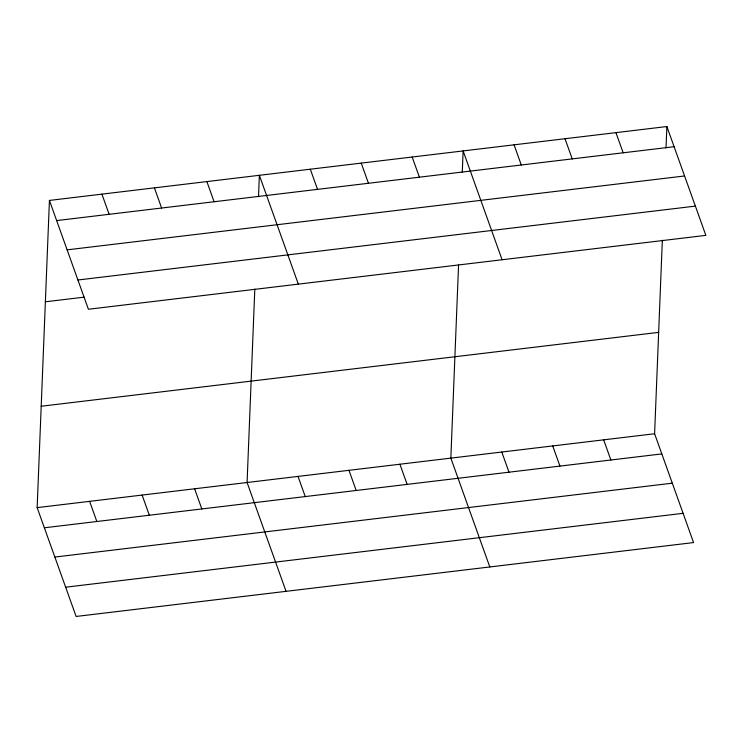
<?xml version="1.0" encoding="UTF-8"?>
<svg xmlns="http://www.w3.org/2000/svg" width="743" height="743" viewBox="0 0 743 743"><rect width="100%" height="100%" fill="white"/><g stroke="black" fill="none" stroke-linecap="round" stroke-linejoin="round"><path stroke-width="1.11" d="M662.338 240.268L654.602 433.745L693.572 542.576L76.12 616.458L37.15 507.627L49.428 200.424L666.88 126.542L705.85 235.373L88.398 309.255L49.428 200.424M254.812 289.036L247.085 482.504L286.055 591.344M258.508 196.7L259.363 175.302L298.333 284.142M458.58 264.647L450.843 458.125L489.813 566.965M462.267 172.32L463.121 150.922L502.092 259.762M666.025 147.941L666.88 126.542M56.644 220.587L674.105 146.705M67.13 249.852L684.582 175.97M77.922 280L695.374 206.117M45.379 301.797L84.173 297.154M41.199 406.245L658.651 332.362M37.15 507.627L654.602 433.745M44.366 527.79L661.827 453.908M54.852 557.055L672.304 483.173M65.644 587.202L683.096 513.32M615.938 132.635L623.163 152.798M565.005 138.727L572.221 158.9M514.063 144.82L521.28 164.992M603.66 439.837L610.885 460.001M552.727 445.93L559.943 466.093M412.179 157.014L419.405 177.178M501.785 452.023L509.001 472.195M361.237 163.107L368.463 183.28M310.305 169.209L317.521 189.372M399.901 464.217L407.127 484.38M348.959 470.31L356.185 490.482M206.879 181.58L214.095 201.743M298.027 476.412L305.243 496.575M154.395 187.858L161.612 208.031M101.912 194.137L109.128 214.309M194.601 488.783L201.817 508.946M142.117 495.061L149.334 515.233M89.634 501.339L96.85 521.512"/></g></svg>
